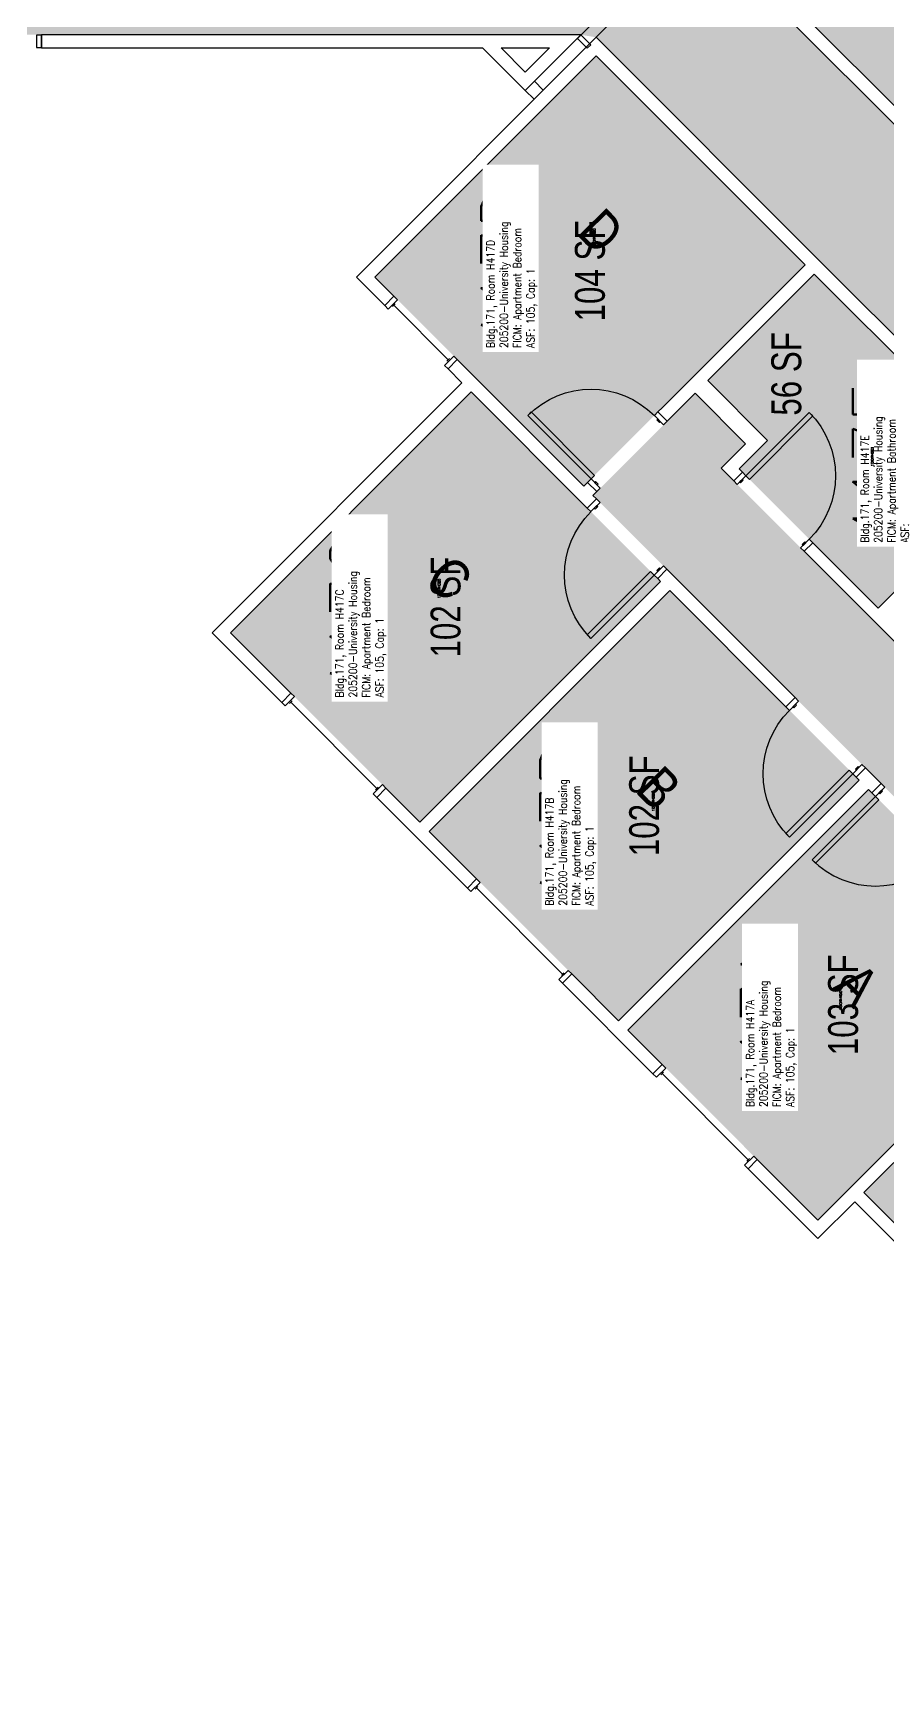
# Model space of a CAD drawing. Header units: inches. Extents: x -105 to 3698, y -798 to 1624.
# Drawn here: x 2166 to 2510, y 595 to 1261 of the extents above; entities that cross this region are included whole.
import ezdxf
from ezdxf.enums import TextEntityAlignment as Align

# ---------------------------------------------------------------- set-up
doc = ezdxf.new("R2010")
doc.units = ezdxf.units.IN
doc.header["$LTSCALE"] = 96
doc.header["$MEASUREMENT"] = 0
for name, color, linetype in [('A-AREA-IDEN', 1, 'Continuous'), ('A-DOOR', 2, 'Continuous'), ('A-GLAZ', 1, 'Continuous'), ('A-IDEN-RNUM', 7, 'Continuous'), ('A-IDEN-SNUM', 4, 'Continuous'), ('A-IDEN-VNUM', 4, 'Continuous'), ('A-WALL', 5, 'Continuous'), ('AREA-TEXT', 3, 'Continuous'), ('Rooms-Category-Color', 7, 'Continuous'), ('Rooms-College-Color', 7, 'Continuous'), ('Rooms-Department-Color', 7, 'Continuous'), ('Rooms-Division-Color', 7, 'Continuous'), ('Rooms-Information', 7, 'Continuous')]:
    doc.layers.add(name, color=color, linetype=linetype)
doc.styles.add('AREA', font='arial.ttf', dxfattribs={"width": 0.75, "height": 12})
doc.styles.add('ROOMSNUMBER', font='txt.shx', dxfattribs={"height": 0.03})
doc.styles.add('ROOMVNUMBER', font='simplex.shx', dxfattribs={"width": 0.85})
doc.styles.get("Standard").update_dxf_attribs({"font": 'ARIALN.TTF'})

msp = doc.modelspace()

# ---------------------------------------------------------------- hatches: boundary and pattern name
at = {"layer": 'Rooms-Category-Color', "true_color": 0x728ef3}
for points in [[(2442.25, 1302.05), (2531.17, 1390.97), (2615.14, 1307), (2526.22, 1218.08)], [(2392.4, 1252.2), (2303.47, 1163.29), (2387.44, 1079.32), (2476.36, 1168.24)], [(2449.85, 1086.21), (2505.8, 1030.25), (2560.07, 1084.52), (2480.08, 1164.52), (2437.29, 1121.75), (2461.33, 1097.71)], [(2321.59, 944.35), (2245.49, 1020.45), (2342.18, 1117.15), (2418.29, 1041.03), (2321.91, 944.66)], [(2391.15, 1075.61), (2585.6, 881.15), (2500.04, 795.59), (2595.86, 699.78), (2678.32, 782.25), (2618.83, 841.75), (2693.16, 916.08), (2649.94, 959.3), (2643.61, 952.97), (2639.9, 956.69), (2646.23, 963.02), (2631.24, 978.01), (2596.32, 943.09), (2611.31, 928.1), (2615.86, 932.64), (2619.57, 928.93), (2609.9, 919.26), (2587.48, 941.68), (2597.29, 951.49), (2576.97, 971.82), (2567.15, 962.01), (2442.68, 1086.48), (2452.49, 1096.29), (2432.16, 1116.62)], [(2325.3, 940.64), (2401.4, 864.54), (2498.1, 961.22), (2422, 1037.34), (2325.62, 940.94)], [(2405.12, 860.83), (2481.48, 784.46), (2578.18, 881.15), (2501.81, 957.52), (2405.44, 861.13)]]:
    msp.add_hatch(color=171, dxfattribs=at).paths.add_polyline_path(points)
at = {"layer": 'Rooms-Category-Color', "true_color": 0xadadad}
for points in [[(2434.81, 1302.06), (2431.28, 1305.6), (2404.37, 1332.5), (2404.37, 1345.75), (2041.22, 1345.75), (2041.22, 1370.75), (1958.89, 1370.75), (1958.89, 1345.75), (1868.87, 1345.75), (1868.87, 1341.5), (1864.87, 1341.5), (1864.87, 1343.19), (1824.87, 1343.19), (1824.87, 1338), (1816.87, 1338), (1816.87, 1346.37), (1766, 1346.37), (1766, 1370.75), (1683.53, 1370.75), (1683.53, 1346.37), (1376.12, 1346.37), (1376.12, 1345.76), (1260.12, 1345.76), (1260.12, 1346.37), (780.37, 1346.37), (780.37, 1341.5), (776.37, 1341.5), (776.37, 1342.96), (736.38, 1342.96), (736.38, 1338), (728.38, 1338), (728.38, 1345.75), (673.36, 1345.75), (673.36, 1370.75), (591.03, 1370.75), (591.03, 1345.75), (233.3, 1345.75), (233.5, 1285.75), (632.97, 1285.75), (632.97, 1237.75), (768, 1237.75), (776.37, 1237.75), (776.37, 1265.5), (780.37, 1265.5), (780.37, 1263.75), (820.37, 1263.75), (820.37, 1269), (828.37, 1269), (828.37, 1237.75), (939.72, 1237.75), (939.72, 1276.67), (1347.19, 1276.67), (1347.19, 1190.38), (1378.69, 1190.38), (1378.69, 1188), (1373.19, 1188), (1373.19, 1151.12), (1373.19, 1146.75), (1375.19, 1146.75), (1375.19, 1142.75), (1451.19, 1142.75), (1451.19, 1146.75), (1453.11, 1146.75), (1453.19, 1151.12), (1453.19, 1188), (1447.69, 1188), (1447.69, 1190.38), (1479.65, 1190.38), (1479.65, 1209.17), (1484.9, 1209.17), (1484.9, 1255.17), (1479.65, 1255.17), (1479.65, 1276.67), (1571.65, 1276.67), (1571.65, 1261.25), (1860.5, 1261.25), (1864.87, 1261.25), (1864.87, 1265.5), (1868.87, 1265.5), (1868.87, 1263.75), (1908.87, 1263.75), (1908.87, 1269), (1916.87, 1269), (1916.87, 1260.62), (2047.49, 1260.62), (2133.48, 1260.64), (2169.48, 1260.64), (2348.97, 1260.62), (2386.31, 1260.62), (2392.39, 1259.63)], [(3325.5, 326.52), (3367.93, 368.94), (2882.39, 854.48), (2900.07, 872.16), (2858.26, 913.97), (2840.58, 896.29), (2753.26, 983.61), (2770.94, 1001.29), (2712.73, 1059.5), (2695.05, 1041.82), (2434.81, 1302.06), (2392.39, 1259.63), (2652.63, 999.4), (2634.95, 981.72), (2693.16, 923.51), (2710.84, 941.18), (2840.97, 811.05), (2823.29, 793.37), (2881.51, 735.16), (2899.18, 752.84), (3195.04, 456.98), (3223.33, 428.69), (3227.57, 424.45), (3228.01, 424.89), (3271.06, 381.85), (3305.44, 347.47), (3304.94, 346.97)]]:
    msp.add_hatch(color=253, dxfattribs=at).paths.add_polyline_path(points)
at = {"layer": 'Rooms-College-Color', "true_color": 0xadadad}
for points in [[(2442.25, 1302.05), (2531.17, 1390.97), (2615.14, 1307), (2526.22, 1218.08)], [(2434.81, 1302.06), (2431.28, 1305.6), (2404.37, 1332.5), (2404.37, 1345.75), (2041.22, 1345.75), (2041.22, 1370.75), (1958.89, 1370.75), (1958.89, 1345.75), (1868.87, 1345.75), (1868.87, 1341.5), (1864.87, 1341.5), (1864.87, 1343.19), (1824.87, 1343.19), (1824.87, 1338), (1816.87, 1338), (1816.87, 1346.37), (1766, 1346.37), (1766, 1370.75), (1683.53, 1370.75), (1683.53, 1346.37), (1376.12, 1346.37), (1376.12, 1345.76), (1260.12, 1345.76), (1260.12, 1346.37), (780.37, 1346.37), (780.37, 1341.5), (776.37, 1341.5), (776.37, 1342.96), (736.38, 1342.96), (736.38, 1338), (728.38, 1338), (728.38, 1345.75), (673.36, 1345.75), (673.36, 1370.75), (591.03, 1370.75), (591.03, 1345.75), (233.3, 1345.75), (233.5, 1285.75), (632.97, 1285.75), (632.97, 1237.75), (768, 1237.75), (776.37, 1237.75), (776.37, 1265.5), (780.37, 1265.5), (780.37, 1263.75), (820.37, 1263.75), (820.37, 1269), (828.37, 1269), (828.37, 1237.75), (939.72, 1237.75), (939.72, 1276.67), (1347.19, 1276.67), (1347.19, 1190.38), (1378.69, 1190.38), (1378.69, 1188), (1373.19, 1188), (1373.19, 1151.12), (1373.19, 1146.75), (1375.19, 1146.75), (1375.19, 1142.75), (1451.19, 1142.75), (1451.19, 1146.75), (1453.11, 1146.75), (1453.19, 1151.12), (1453.19, 1188), (1447.69, 1188), (1447.69, 1190.38), (1479.65, 1190.38), (1479.65, 1209.17), (1484.9, 1209.17), (1484.9, 1255.17), (1479.65, 1255.17), (1479.65, 1276.67), (1571.65, 1276.67), (1571.65, 1261.25), (1860.5, 1261.25), (1864.87, 1261.25), (1864.87, 1265.5), (1868.87, 1265.5), (1868.87, 1263.75), (1908.87, 1263.75), (1908.87, 1269), (1916.87, 1269), (1916.87, 1260.62), (2047.49, 1260.62), (2133.48, 1260.64), (2169.48, 1260.64), (2348.97, 1260.62), (2386.31, 1260.62), (2392.39, 1259.63)], [(3325.5, 326.52), (3367.93, 368.94), (2882.39, 854.48), (2900.07, 872.16), (2858.26, 913.97), (2840.58, 896.29), (2753.26, 983.61), (2770.94, 1001.29), (2712.73, 1059.5), (2695.05, 1041.82), (2434.81, 1302.06), (2392.39, 1259.63), (2652.63, 999.4), (2634.95, 981.72), (2693.16, 923.51), (2710.84, 941.18), (2840.97, 811.05), (2823.29, 793.37), (2881.51, 735.16), (2899.18, 752.84), (3195.04, 456.98), (3223.33, 428.69), (3227.57, 424.45), (3228.01, 424.89), (3271.06, 381.85), (3305.44, 347.47), (3304.94, 346.97)], [(2392.4, 1252.2), (2303.47, 1163.29), (2387.44, 1079.32), (2476.36, 1168.24)], [(2449.85, 1086.21), (2505.8, 1030.25), (2560.07, 1084.52), (2480.08, 1164.52), (2437.29, 1121.75), (2461.33, 1097.71)], [(2321.59, 944.35), (2245.49, 1020.45), (2342.18, 1117.15), (2418.29, 1041.03), (2321.91, 944.66)], [(2391.15, 1075.61), (2585.6, 881.15), (2500.04, 795.59), (2595.86, 699.78), (2678.32, 782.25), (2618.83, 841.75), (2693.16, 916.08), (2649.94, 959.3), (2643.61, 952.97), (2639.9, 956.69), (2646.23, 963.02), (2631.24, 978.01), (2596.32, 943.09), (2611.31, 928.1), (2615.86, 932.64), (2619.57, 928.93), (2609.9, 919.26), (2587.48, 941.68), (2597.29, 951.49), (2576.97, 971.82), (2567.15, 962.01), (2442.68, 1086.48), (2452.49, 1096.29), (2432.16, 1116.62)], [(2325.3, 940.64), (2401.4, 864.54), (2498.1, 961.22), (2422, 1037.34), (2325.62, 940.94)], [(2405.12, 860.83), (2481.48, 784.46), (2578.18, 881.15), (2501.81, 957.52), (2405.44, 861.13)]]:
    msp.add_hatch(color=253, dxfattribs=at).paths.add_polyline_path(points)
at = {"layer": 'Rooms-Department-Color', "true_color": 0x604aed}
for points in [[(2442.25, 1302.05), (2531.17, 1390.97), (2615.14, 1307), (2526.22, 1218.08)], [(2392.4, 1252.2), (2303.47, 1163.29), (2387.44, 1079.32), (2476.36, 1168.24)], [(2449.85, 1086.21), (2505.8, 1030.25), (2560.07, 1084.52), (2480.08, 1164.52), (2437.29, 1121.75), (2461.33, 1097.71)], [(2321.59, 944.35), (2245.49, 1020.45), (2342.18, 1117.15), (2418.29, 1041.03), (2321.91, 944.66)], [(2391.15, 1075.61), (2585.6, 881.15), (2500.04, 795.59), (2595.86, 699.78), (2678.32, 782.25), (2618.83, 841.75), (2693.16, 916.08), (2649.94, 959.3), (2643.61, 952.97), (2639.9, 956.69), (2646.23, 963.02), (2631.24, 978.01), (2596.32, 943.09), (2611.31, 928.1), (2615.86, 932.64), (2619.57, 928.93), (2609.9, 919.26), (2587.48, 941.68), (2597.29, 951.49), (2576.97, 971.82), (2567.15, 962.01), (2442.68, 1086.48), (2452.49, 1096.29), (2432.16, 1116.62)], [(2325.3, 940.64), (2401.4, 864.54), (2498.1, 961.22), (2422, 1037.34), (2325.62, 940.94)], [(2405.12, 860.83), (2481.48, 784.46), (2578.18, 881.15), (2501.81, 957.52), (2405.44, 861.13)]]:
    msp.add_hatch(color=173, dxfattribs=at).paths.add_polyline_path(points)
at = {"layer": 'Rooms-Department-Color', "true_color": 0xacacac}
for points in [[(2434.81, 1302.06), (2431.28, 1305.6), (2404.37, 1332.5), (2404.37, 1345.75), (2041.22, 1345.75), (2041.22, 1370.75), (1958.89, 1370.75), (1958.89, 1345.75), (1868.87, 1345.75), (1868.87, 1341.5), (1864.87, 1341.5), (1864.87, 1343.19), (1824.87, 1343.19), (1824.87, 1338), (1816.87, 1338), (1816.87, 1346.37), (1766, 1346.37), (1766, 1370.75), (1683.53, 1370.75), (1683.53, 1346.37), (1376.12, 1346.37), (1376.12, 1345.76), (1260.12, 1345.76), (1260.12, 1346.37), (780.37, 1346.37), (780.37, 1341.5), (776.37, 1341.5), (776.37, 1342.96), (736.38, 1342.96), (736.38, 1338), (728.38, 1338), (728.38, 1345.75), (673.36, 1345.75), (673.36, 1370.75), (591.03, 1370.75), (591.03, 1345.75), (233.3, 1345.75), (233.5, 1285.75), (632.97, 1285.75), (632.97, 1237.75), (768, 1237.75), (776.37, 1237.75), (776.37, 1265.5), (780.37, 1265.5), (780.37, 1263.75), (820.37, 1263.75), (820.37, 1269), (828.37, 1269), (828.37, 1237.75), (939.72, 1237.75), (939.72, 1276.67), (1347.19, 1276.67), (1347.19, 1190.38), (1378.69, 1190.38), (1378.69, 1188), (1373.19, 1188), (1373.19, 1151.12), (1373.19, 1146.75), (1375.19, 1146.75), (1375.19, 1142.75), (1451.19, 1142.75), (1451.19, 1146.75), (1453.11, 1146.75), (1453.19, 1151.12), (1453.19, 1188), (1447.69, 1188), (1447.69, 1190.38), (1479.65, 1190.38), (1479.65, 1209.17), (1484.9, 1209.17), (1484.9, 1255.17), (1479.65, 1255.17), (1479.65, 1276.67), (1571.65, 1276.67), (1571.65, 1261.25), (1860.5, 1261.25), (1864.87, 1261.25), (1864.87, 1265.5), (1868.87, 1265.5), (1868.87, 1263.75), (1908.87, 1263.75), (1908.87, 1269), (1916.87, 1269), (1916.87, 1260.62), (2047.49, 1260.62), (2133.48, 1260.64), (2169.48, 1260.64), (2348.97, 1260.62), (2386.31, 1260.62), (2392.39, 1259.63)], [(3325.5, 326.52), (3367.93, 368.94), (2882.39, 854.48), (2900.07, 872.16), (2858.26, 913.97), (2840.58, 896.29), (2753.26, 983.61), (2770.94, 1001.29), (2712.73, 1059.5), (2695.05, 1041.82), (2434.81, 1302.06), (2392.39, 1259.63), (2652.63, 999.4), (2634.95, 981.72), (2693.16, 923.51), (2710.84, 941.18), (2840.97, 811.05), (2823.29, 793.37), (2881.51, 735.16), (2899.18, 752.84), (3195.04, 456.98), (3223.33, 428.69), (3227.57, 424.45), (3228.01, 424.89), (3271.06, 381.85), (3305.44, 347.47), (3304.94, 346.97)]]:
    msp.add_hatch(color=253, dxfattribs=at).paths.add_polyline_path(points)
at = {"layer": 'Rooms-Division-Color', "true_color": 0x604aed}
for points in [[(2442.25, 1302.05), (2531.17, 1390.97), (2615.14, 1307), (2526.22, 1218.08)], [(2392.4, 1252.2), (2303.47, 1163.29), (2387.44, 1079.32), (2476.36, 1168.24)], [(2449.85, 1086.21), (2505.8, 1030.25), (2560.07, 1084.52), (2480.08, 1164.52), (2437.29, 1121.75), (2461.33, 1097.71)], [(2321.59, 944.35), (2245.49, 1020.45), (2342.18, 1117.15), (2418.29, 1041.03), (2321.91, 944.66)], [(2391.15, 1075.61), (2585.6, 881.15), (2500.04, 795.59), (2595.86, 699.78), (2678.32, 782.25), (2618.83, 841.75), (2693.16, 916.08), (2649.94, 959.3), (2643.61, 952.97), (2639.9, 956.69), (2646.23, 963.02), (2631.24, 978.01), (2596.32, 943.09), (2611.31, 928.1), (2615.86, 932.64), (2619.57, 928.93), (2609.9, 919.26), (2587.48, 941.68), (2597.29, 951.49), (2576.97, 971.82), (2567.15, 962.01), (2442.68, 1086.48), (2452.49, 1096.29), (2432.16, 1116.62)], [(2325.3, 940.64), (2401.4, 864.54), (2498.1, 961.22), (2422, 1037.34), (2325.62, 940.94)], [(2405.12, 860.83), (2481.48, 784.46), (2578.18, 881.15), (2501.81, 957.52), (2405.44, 861.13)]]:
    msp.add_hatch(color=173, dxfattribs=at).paths.add_polyline_path(points)
at = {"layer": 'Rooms-Division-Color', "true_color": 0xadadad}
for points in [[(2434.81, 1302.06), (2431.28, 1305.6), (2404.37, 1332.5), (2404.37, 1345.75), (2041.22, 1345.75), (2041.22, 1370.75), (1958.89, 1370.75), (1958.89, 1345.75), (1868.87, 1345.75), (1868.87, 1341.5), (1864.87, 1341.5), (1864.87, 1343.19), (1824.87, 1343.19), (1824.87, 1338), (1816.87, 1338), (1816.87, 1346.37), (1766, 1346.37), (1766, 1370.75), (1683.53, 1370.75), (1683.53, 1346.37), (1376.12, 1346.37), (1376.12, 1345.76), (1260.12, 1345.76), (1260.12, 1346.37), (780.37, 1346.37), (780.37, 1341.5), (776.37, 1341.5), (776.37, 1342.96), (736.38, 1342.96), (736.38, 1338), (728.38, 1338), (728.38, 1345.75), (673.36, 1345.75), (673.36, 1370.75), (591.03, 1370.75), (591.03, 1345.75), (233.3, 1345.75), (233.5, 1285.75), (632.97, 1285.75), (632.97, 1237.75), (768, 1237.75), (776.37, 1237.75), (776.37, 1265.5), (780.37, 1265.5), (780.37, 1263.75), (820.37, 1263.75), (820.37, 1269), (828.37, 1269), (828.37, 1237.75), (939.72, 1237.75), (939.72, 1276.67), (1347.19, 1276.67), (1347.19, 1190.38), (1378.69, 1190.38), (1378.69, 1188), (1373.19, 1188), (1373.19, 1151.12), (1373.19, 1146.75), (1375.19, 1146.75), (1375.19, 1142.75), (1451.19, 1142.75), (1451.19, 1146.75), (1453.11, 1146.75), (1453.19, 1151.12), (1453.19, 1188), (1447.69, 1188), (1447.69, 1190.38), (1479.65, 1190.38), (1479.65, 1209.17), (1484.9, 1209.17), (1484.9, 1255.17), (1479.65, 1255.17), (1479.65, 1276.67), (1571.65, 1276.67), (1571.65, 1261.25), (1860.5, 1261.25), (1864.87, 1261.25), (1864.87, 1265.5), (1868.87, 1265.5), (1868.87, 1263.75), (1908.87, 1263.75), (1908.87, 1269), (1916.87, 1269), (1916.87, 1260.62), (2047.49, 1260.62), (2133.48, 1260.64), (2169.48, 1260.64), (2348.97, 1260.62), (2386.31, 1260.62), (2392.39, 1259.63)], [(3325.5, 326.52), (3367.93, 368.94), (2882.39, 854.48), (2900.07, 872.16), (2858.26, 913.97), (2840.58, 896.29), (2753.26, 983.61), (2770.94, 1001.29), (2712.73, 1059.5), (2695.05, 1041.82), (2434.81, 1302.06), (2392.39, 1259.63), (2652.63, 999.4), (2634.95, 981.72), (2693.16, 923.51), (2710.84, 941.18), (2840.97, 811.05), (2823.29, 793.37), (2881.51, 735.16), (2899.18, 752.84), (3195.04, 456.98), (3223.33, 428.69), (3227.57, 424.45), (3228.01, 424.89), (3271.06, 381.85), (3305.44, 347.47), (3304.94, 346.97)]]:
    msp.add_hatch(color=253, dxfattribs=at).paths.add_polyline_path(points)

# ---------------------------------------------------------------- linework, layer by layer
at = {"layer": 'A-DOOR'}
for p, q in [((2431.28, 1305.6), (2367.64, 1241.96)), ((2371.17, 1238.42), (2434.81, 1302.06)), ((2386.31, 1260.62), (2384.89, 1259.21)), ((2384.89, 1259.21), (2388.87, 1255.23)), ((2390.29, 1256.65), (2386.31, 1260.62)), ((2388.87, 1255.23), (2390.29, 1256.65)), ((2388.87, 1255.23), (2388.87, 1255.23)), ((2367.64, 1241.96), (2363.93, 1238.24)), ((2371.17, 1238.42), (2367.64, 1241.96)), ((2367.64, 1241.96), (2371.17, 1238.42)), ((2363.93, 1238.24), (2367.46, 1234.71)), ((2367.46, 1234.71), (2371.17, 1238.42)), ((2367.46, 1234.71), (2367.46, 1234.71))]:
    msp.add_line(p, q, dxfattribs=at)
for points in [[(2390.36, 1082.24), (2391.77, 1083.65), (2366.32, 1109.11), (2364.9, 1107.69)], [(2419.53, 1103.98), (2420.94, 1105.39), (2417.23, 1109.11), (2415.81, 1107.69)], [(2418.29, 1105.22), (2417.93, 1104.86), (2416.87, 1105.92), (2417.23, 1106.28)], [(2452.6, 1083.46), (2454.01, 1082.05), (2479.47, 1107.5), (2478.05, 1108.92)], [(2394.07, 1078.52), (2392.66, 1077.11), (2388.94, 1080.82), (2390.36, 1082.24)], [(2392.83, 1079.76), (2393.19, 1080.11), (2392.13, 1081.18), (2391.77, 1080.82)], [(2449.15, 1080.02), (2447.73, 1081.43), (2451.18, 1084.88), (2452.6, 1083.46)], [(2450.12, 1080.99), (2450.47, 1080.63), (2451.53, 1081.7), (2451.18, 1082.05)], [(2393.98, 1072.78), (2392.57, 1074.19), (2388.86, 1070.48), (2390.27, 1069.07)], [(2392.75, 1071.54), (2393.1, 1071.19), (2392.04, 1070.13), (2391.68, 1070.48)], [(2474.6, 1054.56), (2476.02, 1053.15), (2479.47, 1056.59), (2478.05, 1058.01)], [(2475.58, 1055.53), (2475.22, 1055.89), (2476.28, 1056.95), (2476.64, 1056.59)], [(2419.44, 1047.32), (2420.85, 1045.91), (2417.14, 1042.2), (2415.73, 1043.61)], [(2418.2, 1046.09), (2417.85, 1046.44), (2416.79, 1045.38), (2417.14, 1045.03)], [(2415.73, 1043.61), (2414.31, 1045.03), (2388.86, 1019.57), (2390.27, 1018.16)], [(2473.8, 992.97), (2472.38, 994.38), (2468.67, 990.67), (2470.08, 989.25)], [(2472.56, 991.73), (2472.91, 991.37), (2471.85, 990.31), (2471.5, 990.67)], [(2499.25, 967.51), (2500.67, 966.1), (2496.96, 962.38), (2495.54, 963.8)], [(2498.02, 966.27), (2497.66, 966.63), (2496.6, 965.56), (2496.96, 965.21)], [(2495.54, 963.8), (2494.13, 965.21), (2468.67, 939.76), (2470.08, 938.34)], [(2508.36, 958.41), (2506.94, 959.82), (2503.23, 956.11), (2504.64, 954.69)], [(2504.64, 954.69), (2506.06, 953.28), (2480.6, 927.82), (2479.19, 929.24)], [(2507.12, 957.17), (2507.47, 956.81), (2506.41, 955.75), (2506.06, 956.11)]]:
    msp.add_lwpolyline(points, close=True, dxfattribs=at)
at = {"layer": 'A-DOOR', "extrusion": (0, 0, -1)}
for centre, start, end in [((-2390.36, 1082.24), 45, 135), ((-2452.6, 1083.46), 135, 225), ((-2415.73, 1043.61), 315, 45), ((-2495.54, 963.8), 315, 45)]:
    msp.add_arc(centre, 36, start, end, dxfattribs=at)
at = {"layer": 'A-DOOR'}
msp.add_arc((2504.64, 954.69), 36, 225, 315, dxfattribs=at)
at = {"layer": 'A-GLAZ'}
for p, q in [((2169.48, 1260.5), (2167.48, 1260.5)), ((2167.48, 1260.5), (2167.48, 1255.5)), ((2169.48, 1255.5), (2169.48, 1260.5)), ((2167.48, 1255.5), (2169.48, 1255.5)), ((2311.61, 1152.5), (2310.55, 1151.44)), ((2333, 1130.05), (2311.08, 1151.97)), ((2333.53, 1130.58), (2332.47, 1129.52)), ((2270.22, 993.07), (2269.16, 992.01)), ((2304.34, 957.89), (2269.69, 992.54)), ((2304.87, 958.42), (2303.81, 957.36)), ((2344.84, 918.45), (2343.78, 917.39)), ((2378.96, 883.28), (2344.31, 917.92)), ((2379.49, 883.81), (2378.43, 882.74)), ((2419.42, 843.88), (2418.36, 842.81)), ((2453.54, 808.7), (2418.89, 843.34)), ((2454.07, 809.23), (2453, 808.17))]:
    msp.add_line(p, q, dxfattribs=at)
for points in [[(2308.87, 1150.47), (2307.46, 1151.88), (2311.17, 1155.59), (2312.58, 1154.18)], [(2331.5, 1127.84), (2332.91, 1126.43), (2336.62, 1130.14), (2335.21, 1131.55)], [(2267.48, 991.04), (2266.07, 992.45), (2269.78, 996.17), (2271.19, 994.75)], [(2302.84, 955.68), (2304.25, 954.27), (2307.96, 957.98), (2306.55, 959.4)], [(2342.1, 916.42), (2340.68, 917.83), (2344.4, 921.55), (2345.81, 920.13)], [(2377.45, 881.07), (2378.87, 879.65), (2382.58, 883.36), (2381.17, 884.78)], [(2416.68, 841.84), (2415.26, 843.26), (2418.98, 846.97), (2420.39, 845.55)], [(2452.03, 806.49), (2453.45, 805.07), (2457.16, 808.79), (2455.74, 810.2)]]:
    msp.add_lwpolyline(points, close=True, dxfattribs=at)
at = {"layer": 'A-WALL'}
for p, q in [((2434.82, 1302.06), (2525.77, 1211.11)), ((2526.21, 1218.09), (2442.24, 1302.06)), ((2386.31, 1260.62), (2169.48, 1260.62)), ((2169.48, 1260.62), (2169.48, 1255.37)), ((2296.05, 1163.29), (2392.39, 1259.63)), ((2363.93, 1238.24), (2386.31, 1260.62)), ((2392.39, 1259.63), (2483.34, 1168.68)), ((2169.48, 1255.37), (2346.79, 1255.37)), ((2392.39, 1252.21), (2303.47, 1163.29)), ((2346.79, 1255.37), (2363.93, 1238.24)), ((2354.22, 1255.37), (2373.63, 1255.37)), ((2363.93, 1245.67), (2354.22, 1255.37)), ((2373.63, 1255.37), (2363.93, 1245.67)), ((2476.36, 1168.24), (2392.39, 1252.21)), ((2419.08, 1110.96), (2476.36, 1168.24)), ((2483.34, 1168.68), (2652.63, 999.39)), ((2307.46, 1151.88), (2296.05, 1163.29)), ((2303.47, 1163.29), (2311.17, 1155.59)), ((2480.07, 1164.53), (2437.29, 1121.75)), ((2560.08, 1084.52), (2480.07, 1164.53)), ((2311.17, 1155.59), (2307.46, 1151.88)), ((2332.91, 1126.43), (2336.62, 1130.14)), ((2338.47, 1120.86), (2332.91, 1126.43)), ((2336.62, 1130.14), (2342.63, 1124.13)), ((2238.07, 1020.45), (2338.47, 1120.86)), ((2342.63, 1124.13), (2387.44, 1079.32)), ((2437.29, 1121.75), (2461.33, 1097.71)), ((2342.19, 1117.15), (2245.49, 1020.45)), ((2388.86, 1070.48), (2342.19, 1117.15)), ((2432.17, 1116.62), (2422.8, 1107.25)), ((2452.5, 1096.29), (2432.17, 1116.62)), ((2417.23, 1109.11), (2419.08, 1110.96)), ((2420.94, 1105.39), (2417.23, 1109.11)), ((2422.8, 1107.25), (2420.94, 1105.39)), ((2442.68, 1086.48), (2452.5, 1096.29)), ((2461.33, 1097.71), (2449.84, 1086.21)), ((2447.73, 1081.43), (2442.68, 1086.48)), ((2449.84, 1086.21), (2451.18, 1084.88)), ((2387.44, 1079.32), (2388.94, 1080.82)), ((2388.94, 1080.82), (2392.66, 1077.11)), ((2451.18, 1084.88), (2447.73, 1081.43)), ((2505.81, 1030.25), (2560.08, 1084.52)), ((2392.57, 1074.19), (2388.86, 1070.48)), ((2392.66, 1077.11), (2391.15, 1075.61)), ((2391.15, 1075.61), (2392.57, 1074.19)), ((2476.02, 1053.15), (2479.47, 1056.59)), ((2533.82, 995.34), (2476.02, 1053.15)), ((2479.47, 1056.59), (2505.81, 1030.25)), ((2417.14, 1042.2), (2420.85, 1045.91)), ((2420.85, 1045.91), (2472.38, 994.38)), ((2321.59, 944.35), (2418.29, 1041.05)), ((2418.29, 1041.05), (2417.14, 1042.2)), ((2422, 1037.34), (2325.3, 940.64)), ((2468.67, 990.67), (2422, 1037.34)), ((2266.07, 992.45), (2238.07, 1020.45)), ((2245.49, 1020.45), (2269.78, 996.17)), ((2269.78, 996.17), (2266.07, 992.45)), ((2472.38, 994.38), (2468.67, 990.67)), ((2496.96, 962.38), (2500.67, 966.1)), ((2500.67, 966.1), (2506.94, 959.82)), ((2401.41, 864.54), (2498.1, 961.23)), ((2498.1, 961.23), (2496.96, 962.38)), ((2506.94, 959.82), (2503.23, 956.11)), ((2304.25, 954.27), (2307.96, 957.98)), ((2340.68, 917.83), (2304.25, 954.27)), ((2307.96, 957.98), (2321.59, 944.35)), ((2501.82, 957.52), (2405.12, 860.82)), ((2503.23, 956.11), (2501.82, 957.52)), ((2325.3, 940.64), (2344.4, 921.55)), ((2344.4, 921.55), (2340.68, 917.83)), ((2378.87, 879.65), (2382.58, 883.36)), ((2415.26, 843.26), (2378.87, 879.65)), ((2382.58, 883.36), (2401.41, 864.54)), ((2481.49, 784.46), (2578.18, 881.15)), ((2585.61, 881.15), (2500.05, 795.59)), ((2405.12, 860.82), (2418.98, 846.97)), ((2418.98, 846.97), (2415.26, 843.26)), ((2453.45, 805.07), (2457.16, 808.79)), ((2457.16, 808.79), (2481.49, 784.46)), ((2481.49, 777.03), (2453.45, 805.07)), ((2500.05, 795.59), (2522.24, 773.4)), ((2496.34, 791.88), (2481.49, 777.03)), ((2518.53, 769.69), (2496.34, 791.88))]:
    msp.add_line(p, q, dxfattribs=at)

# ---------------------------------------------------------------- texts
at = {"layer": 'A-AREA-IDEN', "char_height": 16, "width": 41.8447, "attachment_point": 1, "rotation": 314.57227}
for s, insert in [('{\\C1;D}', (2395.44, 1192.04)), ('{\\C1;C}', (2334.59, 1052.66)), ('{\\C1;B}', (2419.09, 968.04)), ('{\\C1;A}', (2498.76, 889.03))]:
    msp.add_mtext(s, dxfattribs=dict(at, insert=insert))
at = {"layer": 'A-IDEN-RNUM', "style": 'ROOMSNUMBER', "width": 0.85}
for s, p in [('0417-D0', (2391.71, 1178.92)), ('0417-E0', (2503.37, 1091.16)), ('0417-C0', (2329.31, 1038.2)), ('0417-B0', (2415.37, 952.59)), ('0417-A0', (2490.67, 872.71))]:
    msp.add_text(s, height=1, rotation=90, dxfattribs=at).set_placement(p, align=Align.MIDDLE_CENTER)
at = {"layer": 'A-IDEN-SNUM', "style": 'ROOMSNUMBER', "width": 0.85}
for s, p in [('1710H417D0', (2391.71, 1178.92)), ('1710H417E0', (2503.37, 1091.16)), ('1710H417C0', (2329.31, 1038.2)), ('1710H417B0', (2415.37, 952.59)), ('1710H417A0', (2490.67, 872.71))]:
    msp.add_text(s, height=1, rotation=90, dxfattribs=at).set_placement(p, align=Align.MIDDLE_CENTER)
at = {"layer": 'A-IDEN-VNUM', "style": 'ROOMVNUMBER', "width": 0.85}
for s, p in [('417D', (2357.51, 1166.67)), ('417E', (2506.85, 1087.98)), ('417C', (2296.82, 1026.74)), ('417B', (2381.18, 942.65)), ('417A', (2461.8, 862.68))]:
    msp.add_text(s, height=22.5, rotation=90, dxfattribs=at).set_placement(p, align=Align.MIDDLE_CENTER)
at = {"layer": 'AREA-TEXT', "style": 'AREA', "width": 0.75}
for s, p in [('104 SF', (2389.91, 1165.76)), ('56 SF', (2468.83, 1124.41)), ('102 SF', (2331.89, 1030.75)), ('102 SF', (2411.7, 950.93)), ('103 SF', (2491.65, 870.99))]:
    msp.add_text(s, height=12, rotation=90, dxfattribs=at).set_placement(p, align=Align.MIDDLE_CENTER)

# ---------------------------------------------------------------- next in the draw order: texts
at = {"layer": 'Rooms-Information', "char_height": 3.2143, "width": 72, "attachment_point": 7, "rotation": 90, "style": 'ROOMVNUMBER', "bg_fill": 3, "box_fill_scale": 1.5, "bg_fill_color": 256, "bg_fill_true_color": 13158600, "bg_fill_transparency": 0}
for s, insert in [('Bldg.171, Room H417D^M^J205200-University Housing^M^JFICM: Apartment Bedroom^M^JASF: 105, Cap: 1', (2368.76, 1134.8)), ('Bldg.171, Room H417E^M^J205200-University Housing^M^JFICM: Apartment Bathroom^M^JASF: ', (2518.1, 1056.56)), ('Bldg.171, Room H417C^M^J205200-University Housing^M^JFICM: Apartment Bedroom^M^JASF: 105, Cap: 1', (2308.07, 994.41)), ('Bldg.171, Room H417B^M^J205200-University Housing^M^JFICM: Apartment Bedroom^M^JASF: 105, Cap: 1', (2392.43, 910.78)), ('Bldg.171, Room H417A^M^J205200-University Housing^M^JFICM: Apartment Bedroom^M^JASF: 105, Cap: 1', (2473.05, 829.9))]:
    msp.add_mtext(s, dxfattribs=dict(at, insert=insert))

doc.saveas('drawing.dxf')
